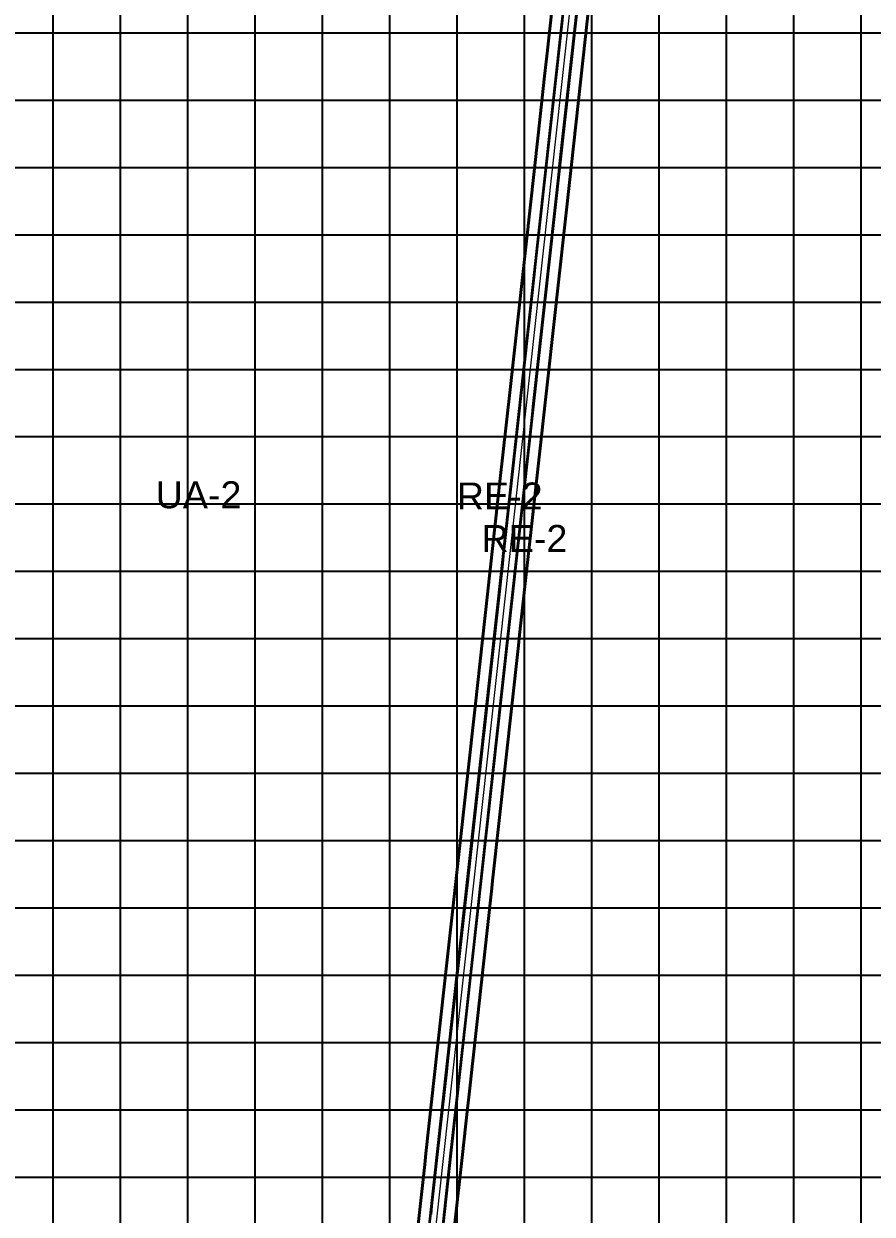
# Model space of a CAD drawing. Header units: millimetres. Extents: x 464536 to 476893, y 870501 to 881610.
# Drawn here: x 468656 to 469916, y 872945 to 874713 of the extents above; entities that cross this region are included whole.
import ezdxf
from ezdxf.enums import TextEntityAlignment as Align

# ---------------------------------------------------------------- set-up
doc = ezdxf.new("R2010")
doc.units = ezdxf.units.MM
for name, color, linetype, lineweight in [('Center_1', 7, 'Continuous', 5), ('Land Use Code', 7, 'Continuous', 35), ('Proposed Road Net work', 7, 'Continuous', 35), ('Recreational _ Environmental', 84, 'Continuous', 35), ('Urban Agriculture-', 90, 'Continuous', 35)]:
    doc.layers.add(name, color=color, linetype=linetype, lineweight=lineweight)
doc.layers.add('Grid1', color=7, linetype='Continuous')
doc.styles.add('Arial', font='arial.ttf')

msp = doc.modelspace()

# ---------------------------------------------------------------- linework, layer by layer
at = {"layer": 'Center_1'}
msp.add_lwpolyline([(469249.2, 872748.5), (469280.4, 873032.2), (469512.5, 875140.6)], dxfattribs=at)
msp.add_polyline3d([(469249.2, 872748.5, 0), (469280.4, 873032.2, 0), (469512.5, 875140.6, 0)], dxfattribs=at)
at = {"layer": 'Grid1'}
for p, q in [((468700, 870600), (468700, 881600)), ((468700, 870600), (468700, 881600)), ((468800, 870600), (468800, 881600)), ((468900, 870600), (468900, 881600)), ((469000, 870600), (469000, 881600)), ((469100, 870600), (469100, 881600)), ((469200, 870600), (469200, 881600)), ((469300, 870600), (469300, 881600)), ((469400, 870600), (469400, 881600)), ((469500, 870600), (469500, 881600)), ((469600, 870600), (469600, 881600)), ((469700, 870600), (469700, 881600)), ((469800, 870600), (469800, 881600)), ((469900, 870600), (469900, 881600)), ((464700, 874700), (472600, 874700)), ((464700, 874600), (472600, 874600)), ((464700, 874600), (472600, 874600)), ((464700, 874500), (472600, 874500)), ((464700, 874400), (472600, 874400)), ((464700, 874300), (472600, 874300)), ((464700, 874200), (472600, 874200)), ((464700, 874100), (472600, 874100)), ((464700, 874000), (472600, 874000)), ((464700, 873900), (472600, 873900)), ((464700, 873800), (472600, 873800)), ((464700, 873700), (472600, 873700)), ((464700, 873600), (472600, 873600)), ((464700, 873500), (472600, 873500)), ((464700, 873400), (472600, 873400)), ((464700, 873300), (472600, 873300)), ((464700, 873200), (472600, 873200)), ((464700, 873100), (472600, 873100)), ((464700, 873000), (472600, 873000))]:
    msp.add_line(p, q, dxfattribs=at)
at = {"layer": 'Proposed Road Net work'}
for points in [[(469240.9, 872765.1, 0), (469270.5, 873033.3, 0), (469501.8, 875134.2, 0)], [(469240.9, 872765.1, 0), (469270.5, 873033.3, 0), (469501.8, 875134.2, 0)], [(470124.8, 875050.1, 0), (469907.9, 875080.2, 0), (469908.9, 875087.6, 0), (469844.5, 875091.5, 0), (469661.3, 875116.7, 0), (469650.5, 875118.2, 0), (469627, 875120.8, 0), (469582.7, 875125.5, 0), (469571.9, 875126.7, 0), (469533.4, 875130.8, 0), (469528.6, 875131.3, 0), (469521.7, 875132.1, 0), (469290.3, 873031.1, 0), (469260.7, 872761.8, 0), (471127.9, 872446.2, 0)], [(470124.8, 875050.1, 0), (469907.9, 875080.2, 0), (469908.9, 875087.6, 0), (469844.5, 875091.5, 0), (469661.3, 875116.7, 0), (469650.5, 875118.2, 0), (469627, 875120.8, 0), (469582.7, 875125.5, 0), (469571.9, 875126.7, 0), (469533.4, 875130.8, 0), (469528.6, 875131.3, 0), (469521.7, 875132.1, 0), (469290.3, 873031.1, 0), (469260.7, 872761.8, 0), (471127.9, 872446.2, 0)]]:
    msp.add_polyline3d(points, dxfattribs=at)
at = {"layer": 'Recreational _ Environmental'}
for points in [[(469508.1, 874853.4, 0), (469469.2, 874500.1, 0), (469468.2, 874491, 0), (469434.6, 874185.8, 0), (469433.6, 874176.9, 0), (469392.7, 873805.5, 0), (469391, 873789.7, 0), (469352.5, 873440.3, 0), (469351.3, 873429, 0), (469317.1, 873118.6, 0), (469315.2, 873101.8, 0), (469307.2, 873029.2, 0), (469285.8, 872834.2, 0)], [(469278.6, 872924.4, 0), (469290.3, 873031.1, 0), (469298.1, 873101, 0), (469311.7, 873224.7, 0), (469329, 873382.4, 0), (469343, 873509.6, 0), (469364.8, 873707.5, 0), (469376.2, 873811.1, 0), (469411.7, 874132.8, 0), (469413, 874145, 0), (469450.9, 874489.2, 0), (469452.7, 874505.6, 0), (469488.4, 874830.2, 0)], [(469466, 874809.2, 0), (469446.1, 874628.9, 0), (469439.2, 874566.2, 0), (469415.6, 874351.8, 0), (469414.5, 874341.5, 0), (469390.7, 874125.2, 0), (469389.7, 874116.1, 0), (469368.5, 873923.7, 0), (469367.1, 873910.9, 0), (469339.4, 873659.6, 0), (469338.5, 873651.5, 0), (469314.1, 873429.3, 0), (469313.2, 873421.2, 0), (469285.7, 873172, 0), (469284, 873156.6, 0), (469270.5, 873033.3, 0), (469262.1, 872957.1, 0), (469260.7, 872944.3, 0)], [(469224.7, 872772.9, 0), (469251.8, 873018.7, 0), (469253.6, 873035.1, 0), (469270.5, 873188.6, 0), (469302.5, 873479.1, 0), (469326.6, 873698.8, 0), (469364, 874037.9, 0), (469367.4, 874068.6, 0), (469379, 874174.5, 0), (469420.1, 874548, 0), (469429.8, 874635.4, 0), (469433.1, 874665.5, 0), (469441.5, 874742, 0)]]:
    msp.add_polyline3d(points, dxfattribs=at)
at = {"layer": 'Urban Agriculture-'}
for points in [[(469285.8, 872834.2), (469307.2, 873029.2), (469315.2, 873101.8), (469317.1, 873118.6), (469351.3, 873429), (469352.5, 873440.3), (469391, 873789.7), (469392.7, 873805.5), (469433.6, 874176.9), (469434.6, 874185.8), (469468.2, 874491), (469469.2, 874500.1), (469508.1, 874853.4)], [(469441.5, 874742), (469433.1, 874665.5), (469429.8, 874635.4), (469420.1, 874548), (469379, 874174.5), (469367.4, 874068.6), (469364, 874037.9), (469326.6, 873698.8), (469302.5, 873479.1), (469270.5, 873188.6), (469253.6, 873035.1), (469251.8, 873018.7), (469224.7, 872772.9)]]:
    msp.add_lwpolyline(points, dxfattribs=at)

# ---------------------------------------------------------------- texts
at = {"layer": 'Land Use Code', "color": 7, "true_color": 0xffffff, "style": 'Arial'}
for s, p in [('UA-2', (468915.8, 873981.6)), ('RE-2', (469363.2, 873979.8)), ('RE-2', (469399.9, 873916.7))]:
    msp.add_text(s, height=40.08, dxfattribs=at).set_placement(p, align=Align.BOTTOM_CENTER)

doc.saveas('drawing.dxf')
